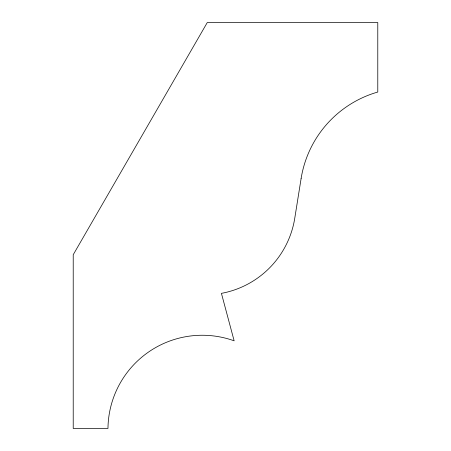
<?xml version="1.0" encoding="UTF-8"?>
<svg xmlns="http://www.w3.org/2000/svg" width="451" height="451" viewBox="0 0 451 451"><rect width="100%" height="100%" fill="white"/><g stroke="black" fill="none" stroke-linecap="round" stroke-linejoin="round"><path stroke-width="0.68" d="M301.105 178.579L294.768 218.211A91.034 91.034 0 0 1 221.424 293.359L234.142 340.821A94.265 94.265 0 0 0 107.969 428.45L73.22 428.45L73.22 254.725L207.268 22.55L377.78 22.55L377.78 92.038A107.716 107.716 0 0 0 301.105 178.579"/></g></svg>
